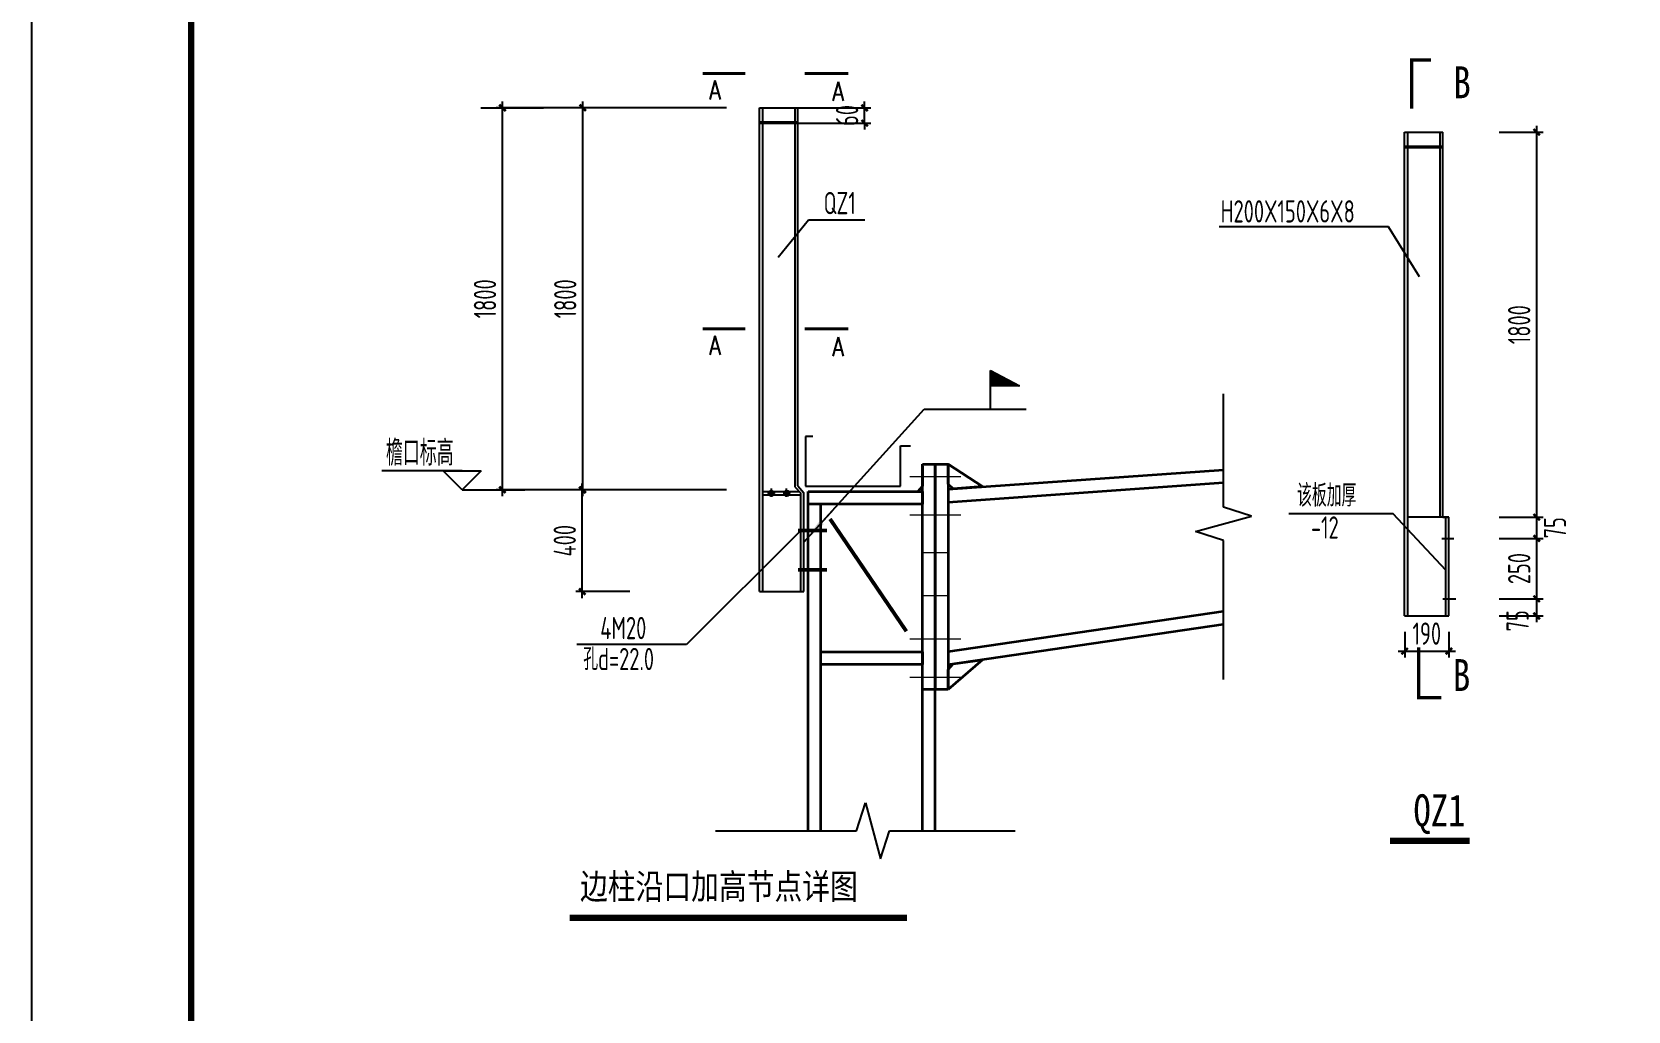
# Model space of a CAD drawing. Extents: x 492302 to 683319, y -252071 to 755100.
# Drawn here: x 493325 to 518402, y -236181 to -220799 of the extents above; entities that cross this region are included whole.
import ezdxf
from ezdxf.enums import TextEntityAlignment as Align

# ---------------------------------------------------------------- set-up
doc = ezdxf.new("R2010")
doc.units = 0
doc.header["$LTSCALE"] = 1000
doc.header["$MEASUREMENT"] = 0
doc.layers.get('Defpoints').update_dxf_attribs({"color": 250})
for name, color, linetype, lineweight in [('10', 7, 'Continuous', 35), ('112', 9, 'Continuous', 18), ('12', 2, 'Continuous', 35), ('15', 3, 'Continuous', 35)]:
    doc.layers.add(name, color=color, linetype=linetype, lineweight=lineweight)
for name, color, linetype in [('3T_WOOD', 21, 'Continuous'), ('OTHER', 7, 'Continuous'), ('PUB_DIM', 171, 'Continuous'), ('PUB_TEXT', 7, 'Continuous'), ('TK', 4, 'Continuous'), ('水平支撑', 4, 'Continuous')]:
    doc.layers.add(name, color=color, linetype=linetype)
doc.styles.add('-宋体', font='', dxfattribs={"width": 0.8})
doc.styles.add('DIM_FONT', font='SIMPLEX', dxfattribs={"width": 0.7, "bigfont": 'GBCBIG'})
doc.styles.add('TSSD_Dimension', font='Tssdeng.shx', dxfattribs={"width": 0.7, "bigfont": 'hztxt.shx'})
doc.styles.add('TSSD_REIN', font='tssdeng.shx', dxfattribs={"width": 0.7, "bigfont": 'tssdchn.shx'})
doc.styles.get('-宋体').set_extended_font_data('SimSun')
doc.dimstyles.new('TSSD_20_100', dxfattribs={"dimtxt": 350, "dimasz": 100, "dimexe": 100, "dimexo": 250, "dimgap": 100, "dimtad": 1, "dimdec": 0, "dimlfac": 0.2, "dimzin": 0, "dimdsep": 46, "dimtxsty": 'TSSD_Dimension', "dimblk": 'ARCHTICK', "dimblk1": 'ARCHTICK', "dimblk2": 'ARCHTICK', "dimcen": 0, "dimdle": 100, "dimclrt": 7, "dimadec": 0, "dimazin": 0, "dimtfac": 1, "dimtdec": 0, "dimtix": 1, "dimtmove": 2, "dimatfit": 3, "dimfxl": 0, "dimtolj": 1, "dimtzin": 0, "dimarcsym": 0})

# ---------------------------------------------------------------- blocks, each defined once
blk = doc.blocks.new('_ArchTick')
at = {"color": 0, "linetype": 'ByBlock', "const_width": 0.4}
blk.add_lwpolyline([(-0.5, -0.5), (0.5, 0.5)], dxfattribs=at)
blk = doc.blocks.new('*D1463')
at = {"layer": 'Defpoints', "color": 0}
for p in [(516129, -222374), (516966, -222374), (516129, -228422)]:
    blk.add_point(p, dxfattribs=at)
at = {"layer": 'PUB_DIM', "color": 0, "lineweight": -2}
for p, q in [((516379, -222374), (517066, -222374)), ((516966, -228522), (516966, -222274)), ((516379, -228422), (517066, -228422))]:
    blk.add_line(p, q, dxfattribs=at)
at = {"layer": 'PUB_DIM', "color": 0, "lineweight": -2, "xscale": 100, "yscale": 100, "zscale": 100}
for p, rotation in [((516966, -222374), 90), ((516966, -228422), 270)]:
    blk.add_blockref('_ArchTick', p, dxfattribs=dict(at, rotation=rotation))
at = {"layer": 'PUB_DIM', "color": 7, "insert": (516691, -225398), "char_height": 350, "attachment_point": 5, "rotation": 90, "style": 'TSSD_Dimension'}
blk.add_mtext('\\A1;1800', dxfattribs=at)
blk = doc.blocks.new('*D1464')
at = {"layer": 'Defpoints', "color": 0}
for p in [(500718, -221992), (502718, -221992), (502718, -227992)]:
    blk.add_point(p, dxfattribs=at)
at = {"layer": 'PUB_DIM', "color": 0, "lineweight": -2}
for p, q in [((500718, -228092), (500718, -221892)), ((502468, -221992), (500618, -221992)), ((502468, -227992), (500618, -227992))]:
    blk.add_line(p, q, dxfattribs=at)
at = {"layer": 'PUB_DIM', "color": 0, "lineweight": -2, "xscale": 100, "yscale": 100, "zscale": 100}
for p, rotation in [((500718, -221992), 90), ((500718, -227992), 270)]:
    blk.add_blockref('_ArchTick', p, dxfattribs=dict(at, rotation=rotation))
at = {"layer": 'PUB_DIM', "color": 7, "insert": (500443, -224992), "char_height": 350, "attachment_point": 5, "rotation": 90, "style": 'TSSD_Dimension'}
blk.add_mtext('\\A1;1800', dxfattribs=at)
blk = doc.blocks.new('*D1465')
at = {"layer": 'Defpoints', "color": 0}
for p in [(501979, -221992), (504485, -221992), (504485, -227992)]:
    blk.add_point(p, dxfattribs=at)
at = {"layer": 'PUB_DIM', "color": 0, "lineweight": -2}
for p, q in [((501979, -228092), (501979, -221892)), ((504235, -221992), (501879, -221992)), ((504235, -227992), (501879, -227992))]:
    blk.add_line(p, q, dxfattribs=at)
at = {"layer": 'PUB_DIM', "color": 0, "lineweight": -2, "xscale": 100, "yscale": 100, "zscale": 100}
for p, rotation in [((501979, -221992), 90), ((501979, -227992), 270)]:
    blk.add_blockref('_ArchTick', p, dxfattribs=dict(at, rotation=rotation))
at = {"layer": 'PUB_DIM', "color": 7, "insert": (501704, -224992), "char_height": 350, "attachment_point": 5, "rotation": 90, "style": 'TSSD_Dimension'}
blk.add_mtext('\\A1;1800', dxfattribs=at)
blk = doc.blocks.new('*D1466')
at = {"layer": 'Defpoints', "color": 0}
for p in [(516129, -229705), (516966, -229705), (516129, -229974)]:
    blk.add_point(p, dxfattribs=at)
at = {"layer": 'PUB_DIM', "color": 0, "lineweight": -2}
for p, q in [((516966, -230074), (516966, -229605)), ((516379, -229705), (517066, -229705)), ((516379, -229974), (517066, -229974))]:
    blk.add_line(p, q, dxfattribs=at)
at = {"layer": 'PUB_DIM', "color": 0, "lineweight": -2, "xscale": 100, "yscale": 100, "zscale": 100}
for p, rotation in [((516966, -229705), 90), ((516966, -229974), 270)]:
    blk.add_blockref('_ArchTick', p, dxfattribs=dict(at, rotation=rotation))
at = {"layer": 'PUB_DIM', "color": 7, "insert": (516666, -230050), "char_height": 350, "attachment_point": 5, "rotation": 90, "style": 'TSSD_Dimension'}
blk.add_mtext('\\A1;75', dxfattribs=at)
blk = doc.blocks.new('*D1467')
at = {"layer": 'Defpoints', "color": 0}
for p in [(501971, -227992), (502971, -227992), (502971, -229592)]:
    blk.add_point(p, dxfattribs=at)
at = {"layer": 'PUB_DIM', "color": 0, "lineweight": -2}
for p, q in [((501971, -229692), (501971, -227892)), ((502721, -227992), (501871, -227992)), ((502721, -229592), (501871, -229592))]:
    blk.add_line(p, q, dxfattribs=at)
at = {"layer": 'PUB_DIM', "color": 0, "lineweight": -2, "xscale": 100, "yscale": 100, "zscale": 100}
for p, rotation in [((501971, -227992), 90), ((501971, -229592), 270)]:
    blk.add_blockref('_ArchTick', p, dxfattribs=dict(at, rotation=rotation))
at = {"layer": 'PUB_DIM', "color": 7, "insert": (501696, -228792), "char_height": 350, "attachment_point": 5, "rotation": 90, "style": 'TSSD_Dimension'}
blk.add_mtext('\\A1;400', dxfattribs=at)
blk = doc.blocks.new('*D1468')
at = {"layer": 'Defpoints', "color": 0}
for p in [(516129, -228755), (516966, -228755), (516129, -229705)]:
    blk.add_point(p, dxfattribs=at)
at = {"layer": 'PUB_DIM', "color": 0, "lineweight": -2}
for p, q in [((516966, -229805), (516966, -228655)), ((516379, -228755), (517066, -228755)), ((516379, -229705), (517066, -229705))]:
    blk.add_line(p, q, dxfattribs=at)
at = {"layer": 'PUB_DIM', "color": 0, "lineweight": -2, "xscale": 100, "yscale": 100, "zscale": 100}
for p, rotation in [((516966, -228755), 90), ((516966, -229705), 270)]:
    blk.add_blockref('_ArchTick', p, dxfattribs=dict(at, rotation=rotation))
at = {"layer": 'PUB_DIM', "color": 7, "insert": (516691, -229230), "char_height": 350, "attachment_point": 5, "rotation": 90, "style": 'TSSD_Dimension'}
blk.add_mtext('\\A1;250', dxfattribs=at)
blk = doc.blocks.new('*D1470')
at = {"layer": 'Defpoints', "color": 0}
for p in [(514891, -229975), (515588, -229974), (515588, -230526)]:
    blk.add_point(p, dxfattribs=at)
at = {"layer": 'PUB_DIM', "color": 0, "lineweight": -2}
for p, q in [((514892, -230225), (514892, -230627)), ((515588, -230224), (515588, -230626)), ((514792, -230527), (515688, -230526))]:
    blk.add_line(p, q, dxfattribs=at)
at = {"layer": 'PUB_DIM', "color": 0, "lineweight": -2, "xscale": 100, "yscale": 100, "zscale": 100}
for p, rotation in [((515588, -230526), 0.06070544370420723), ((514892, -230527), 180.0607054437042)]:
    blk.add_blockref('_ArchTick', p, dxfattribs=dict(at, rotation=rotation))
at = {"layer": 'PUB_DIM', "color": 7, "insert": (515240, -230251), "char_height": 350, "attachment_point": 5, "rotation": 0.0607, "style": 'TSSD_Dimension'}
blk.add_mtext('\\A1;190', dxfattribs=at)
blk = doc.blocks.new('_ARROW')
blk.add_solid([(0, 0), (-1, 0.1), (-1, -0.1)])
blk = doc.blocks.new('*D1376')
at = {"layer": 'Defpoints', "color": 0}
for p in [(516129, -228422), (516966, -228422), (516129, -228755)]:
    blk.add_point(p, dxfattribs=at)
at = {"layer": 'PUB_DIM', "color": 0, "lineweight": -2}
for p, q in [((516379, -228422), (517066, -228422)), ((516966, -228855), (516966, -228322)), ((516379, -228755), (517066, -228755))]:
    blk.add_line(p, q, dxfattribs=at)
at = {"layer": 'PUB_DIM', "color": 0, "lineweight": -2, "xscale": 100, "yscale": 100, "zscale": 100}
for p, rotation in [((516966, -228422), 90), ((516966, -228755), 270)]:
    blk.add_blockref('_ArchTick', p, dxfattribs=dict(at, rotation=rotation))
at = {"layer": 'PUB_DIM', "color": 7, "insert": (517254, -228588), "char_height": 350, "attachment_point": 5, "rotation": 90, "style": 'TSSD_Dimension'}
blk.add_mtext('\\A1;75', dxfattribs=at)
blk = doc.blocks.new('*D1377')
at = {"layer": 'Defpoints', "color": 0}
for p in [(504893, -221992), (506407, -221992), (504893, -222232)]:
    blk.add_point(p, dxfattribs=at)
at = {"layer": 'PUB_DIM', "color": 0, "lineweight": -2}
for p, q in [((506407, -221992), (506407, -221892)), ((505143, -221992), (506507, -221992)), ((506407, -222232), (506407, -221992)), ((505143, -222232), (506507, -222232)), ((506407, -222232), (506407, -222332))]:
    blk.add_line(p, q, dxfattribs=at)
at = {"layer": 'PUB_DIM', "color": 0, "lineweight": -2, "xscale": 100, "yscale": 100, "zscale": 100}
for p, rotation in [((506407, -221992), 270), ((506407, -222232), 90)]:
    blk.add_blockref('_ArchTick', p, dxfattribs=dict(at, rotation=rotation))
at = {"layer": 'PUB_DIM', "color": 7, "insert": (506132, -222112), "char_height": 350, "attachment_point": 5, "rotation": 90, "style": 'TSSD_Dimension'}
blk.add_mtext('\\A1;60', dxfattribs=at)
blk = doc.blocks.new('GeYuanFrame_33718775', base_point=(20.09, 4.53))
at = {"layer": 'TK'}
blk.add_lwpolyline([(20.09, 4.53), (20.09, 598.53), (861.09, 598.53), (861.09, 4.53)], close=True, dxfattribs=at)
at = {"layer": 'TK', "const_width": 1}
blk.add_lwpolyline([(45.09, 588.53), (851.09, 588.53), (851.09, 14.53), (45.09, 14.53)], close=True, dxfattribs=at)

msp = doc.modelspace()

# ---------------------------------------------------------------- hatches: boundary and pattern name
at = {"layer": 'PUB_TEXT'}
h = msp.add_hatch(dxfattribs=at)
h.set_pattern_fill('ANSI31', color=256, scale=1.6, style=0)
h.set_pattern_definition([(45, (436435.61168, -419511.14832), (-0.14142135624, 0.14142135624), [])])
h.paths.add_polyline_path([(508384.4, -226359.1), (508842.5, -226359.1), (508384.4, -226119.1)])

# ---------------------------------------------------------------- linework, layer by layer
at = {"layer": '10'}
for p, q in [((505356.9, -222222.2, 400), (504756.9, -222222.2, 400)), ((505356.9, -222231.7, 400), (504756.9, -222231.7, 400)), ((515491.3, -222604.7, 400), (514891.3, -222604.7, 400)), ((515491.3, -222614.2, 400), (514891.3, -222614.2, 400))]:
    msp.add_line(p, q, dxfattribs=at)
at = {"layer": '112', "color": 2}
for p, q in [((507118, -227784.7, 400), (507918, -227784.7, 400)), ((507118, -228385.4, 400), (507918, -228385.4, 400)), ((507118, -230334.4, 400), (507918, -230334.4, 400)), ((507118, -230936.3, 400), (507918, -230936.3, 400))]:
    msp.add_line(p, q, dxfattribs=at)
at = {"layer": '112', "color": 1}
for p, q in [((507318, -227784.7, 400), (507718, -227784.7, 400)), ((507318, -228385.4, 400), (507718, -228385.4, 400)), ((507318, -228978.2, 400), (507718, -228978.2, 400)), ((507318, -229650.5, 400), (507718, -229650.5, 400)), ((507318, -230334.4, 400), (507718, -230334.4, 400)), ((507318, -230936.3, 400), (507718, -230936.3, 400))]:
    msp.add_line(p, q, dxfattribs=at)
at = {"layer": '12'}
for p, q in [((507318, -231130.4, 400), (507318, -227590.7, 400)), ((507318, -227590.7, 400), (507518, -227590.7, 400)), ((507318, -227622.7, 400), (507318, -227936.7, 400)), ((507518, -231130.4, 400), (507518, -227590.7, 400)), ((507518, -227590.7, 400), (507518, -231130.4, 400)), ((507518, -227590.7, 400), (507718, -227590.7, 400)), ((507718, -227590.7, 400), (507718, -231130.4, 400)), ((507718, -227904.7, 400), (507718, -227590.7, 400)), ((507718, -227590.7, 400), (508260.2, -227941.4, 400)), ((507318, -227936.7, 400), (507238.2, -228023.1, 400)), ((507797.7, -227978.4, 400), (507718, -227904.7, 400)), ((508260.2, -227941.4, 400), (507797.7, -227978.4, 400)), ((505518, -228018.3, 400), (507318, -228016.7, 400)), ((505518, -228219, 400), (505518, -228018.3, 400)), ((507318, -228016.7, 400), (507318, -228217.4, 400)), ((507318, -228217.4, 400), (505518, -228219, 400)), ((505718, -230735.4, 400), (505718, -230535.4, 400)), ((505718, -230535.4, 400), (507318, -230535.4, 400)), ((507318, -230535.4, 400), (507318, -230735.4, 400)), ((508256.8, -230661.6, 400), (507718, -231130.4, 400)), ((507797.2, -230725.4, 400), (508256.8, -230661.6, 400)), ((507318, -230735.4, 400), (505718, -230735.4, 400)), ((507718, -230816.3, 400), (507797.2, -230725.4, 400)), ((507718, -231130.4, 400), (507718, -230816.3, 400)), ((507518, -231130.4, 400), (507318, -231130.4, 400)), ((507718, -231130.4, 400), (507518, -231130.4, 400))]:
    msp.add_line(p, q, dxfattribs=at)
at = {"layer": '15'}
for p, q in [((507718, -227984.7, 400), (512043.8, -227677.7, 400)), ((507718, -228185.4, 400), (512043.8, -227878.3, 400)), ((505518, -233337.9, 400), (505518, -228219, 400)), ((505718, -233337.9, 400), (505718, -228203, 400)), ((507718, -230534.4, 400), (512043.8, -229899.6, 400)), ((507718, -230736.3, 400), (512043.8, -230101.5, 400)), ((507318, -233348.5, 400), (507318, -231130.4, 400)), ((507518, -233348.5, 400), (507518, -231130.4, 400))]:
    msp.add_line(p, q, dxfattribs=at)
at = {"layer": 'OTHER'}
for p, q in [((512043.8, -228266.8), (512043.8, -226485.3)), ((511603.8, -228646.8), (512483.8, -228406.8)), ((512483.8, -228406.8), (512043.8, -228266.8)), ((512043.8, -228786.8), (511603.8, -228646.8)), ((512043.8, -230974.4), (512043.8, -228786.8)), ((506278.7, -233348.5), (506418.7, -232908.5)), ((506418.7, -232908.5), (506658.7, -233788.5)), ((504062.6, -233348.5), (506278.7, -233348.5)), ((506658.7, -233788.5), (506798.7, -233348.5)), ((506798.7, -233348.5), (508771.1, -233348.5))]:
    msp.add_line(p, q, dxfattribs=at)
at = {"layer": 'PUB_DIM'}
for p, q in [((500378.2, -221991.7, 400), (501363.4, -221991.7, 400)), ((500083.6, -227691.7), (498820.8, -227691.7)), ((500083.6, -227991.7), (499783.6, -227691.7)), ((499783.6, -227691.7), (500383.6, -227691.7)), ((500383.6, -227691.7), (500083.6, -227991.7)), ((500083.6, -227991.7), (501068.9, -227991.7)), ((515587.6, -228421.7), (514941.8, -228421.7))]:
    msp.add_line(p, q, dxfattribs=at)
at = {"layer": 'PUB_DIM', "const_width": 50}
for points in [[(503860.2, -221451.9), (504535.6, -221451.9)], [(506153.1, -221451.9), (505467.2, -221451.9)], [(503860.2, -225464.6), (504535.6, -225464.6)], [(506153.1, -225464.6), (505467.2, -225464.6)]]:
    msp.add_lwpolyline(points, dxfattribs=at)
at = {"layer": 'PUB_DIM'}
msp.add_lwpolyline([(505453.2, -228815.5), (505921.5, -228297.9)], dxfattribs=at)
at = {"layer": 'PUB_TEXT'}
for p, q in [((508384.4, -226727.1), (508384.4, -226119.1)), ((508384.4, -226119.1), (508842.5, -226359.1)), ((508842.5, -226359.1), (508384.4, -226359.1)), ((505453.2, -228815.5), (507342.8, -226727.1)), ((507342.8, -226727.1), (508946.6, -226727.1)), ((505402.7, -228631.3), (503610, -230421.7)), ((503610, -230421.7), (501886.7, -230421.7))]:
    msp.add_line(p, q, dxfattribs=at)
at = {"layer": '水平支撑'}
for p, q in [((504756.9, -228001.8), (504756.9, -221991.7)), ((504756.9, -221991.7), (505356.9, -221991.7)), ((504807.4, -227993.8), (504807.4, -221991.7)), ((505314.8, -227951.9), (505314.8, -221991.7)), ((505356.9, -227931.8), (505356.9, -221991.7)), ((514891.3, -228384.3), (514891.3, -222374.2)), ((514891.3, -222374.2), (515491.3, -222374.2)), ((514941.8, -228376.3), (514941.8, -222374.2)), ((515449.2, -228421.7), (515449.2, -222374.2)), ((515491.3, -228421.7), (515491.3, -222374.2)), ((505051.3, -224335.1), (505525.4, -223750.8)), ((505525.4, -223750.8), (506410.3, -223750.8)), ((514639.5, -223862.5), (511975.3, -223862.5)), ((515125.4, -224645.4), (514639.5, -223862.5)), ((505591.4, -227155.7), (505479.3, -227155.7)), ((505479.3, -227155.7), (505479.3, -227935.7)), ((506971.3, -227935.7), (506971.3, -227302.2)), ((506971.3, -227302.2), (507126.5, -227302.2)), ((505356.9, -227931.8), (505453.2, -228039.2)), ((505479.3, -227935.7), (506971.3, -227935.7)), ((504756.9, -229591.7), (504756.9, -228001.8)), ((504807.4, -229591.7), (504807.4, -227993.8)), ((504807.4, -228019.3), (505376.9, -228019.3)), ((504807.4, -228072.3), (505402.7, -228072.3)), ((504893.5, -228046.1), (504989.8, -228046.1)), ((504941.7, -228102.7), (504941.7, -227974.3)), ((505134.1, -228046.1), (505230.4, -228046.1)), ((505182.2, -228102.7), (505182.2, -227974.3)), ((505314.8, -227951.9), (505402.7, -228047.2)), ((505402.7, -229591.7), (505402.7, -228047.2)), ((505453.2, -229591.7), (505453.2, -228039.2)), ((514710.7, -228370.5), (513071.1, -228370.5)), ((515537.1, -229252.2), (514710.7, -228370.5)), ((514891.3, -229974.2), (514891.3, -228384.3)), ((514941.8, -229974.2), (514941.8, -228376.3)), ((515491.3, -228421.7), (515587.6, -228421.7)), ((515537.1, -229974.2), (515537.1, -228421.7)), ((515587.6, -229974.2), (515587.6, -228421.7)), ((504756.9, -229591.7, 400), (505453.2, -229591.7)), ((514891.3, -229974.2, 400), (515587.6, -229974.2))]:
    msp.add_line(p, q, dxfattribs=at)
for points, const_width in [([(515303.1, -221240.4), (515002.8, -221240.4), (515002.8, -222004.6)], 50), ([(505863.6, -228449.7), (507063.3, -230215.4)], 60), ([(505361.1, -228631.3), (505813.8, -228631.3)], 60), ([(505361.1, -229249.9), (505813.8, -229249.9)], 60), ([(515112, -230464.8), (515112, -231256.2), (515467, -231256.2)], 50), ([(514659, -233508.2), (515911.4, -233508.2)], 100), ([(501771.2, -234718.5), (507072.5, -234718.5)], 100)]:
    msp.add_lwpolyline(points, dxfattribs=dict(at, const_width=const_width))
for points in [[(515474.7, -228754.7), (515661.9, -228754.7)], [(515489.1, -229704.6), (515697.9, -229704.6)]]:
    msp.add_lwpolyline(points, dxfattribs=at)
for centre in [(504941.9, -228048.6), (505184.2, -228048.6)]:
    msp.add_circle(centre, 42.3, dxfattribs=at)

# ---------------------------------------------------------------- block references
at = {"layer": '3T_WOOD', "xscale": 100, "yscale": 100, "zscale": 100}
msp.add_blockref('GeYuanFrame_33718775', (493324.9, -252071.2), dxfattribs=at)
at = {"layer": 'PUB_DIM', "xscale": 420.0000000002464, "yscale": 420, "zscale": 420.0000000002464, "rotation": 227.859785778621}
msp.add_blockref('_ARROW', (505453.2, -228815.5), dxfattribs=at)

# ---------------------------------------------------------------- texts
at = {"layer": 'PUB_DIM'}
for s, height, style, width, p in [('A', 300, 'DIM_FONT', 0.8, (504055.4, -221711.3)), ('A', 300, 'DIM_FONT', 0.8, (505989.2, -221732.2)), ('A', 300, 'DIM_FONT', 0.8, (504055.4, -225723.9)), ('A', 300, 'DIM_FONT', 0.8, (505989.2, -225744.8)), ('檐口标高', 400, 'TSSD_REIN', 0.7, (499418.5, -227391.7))]:
    msp.add_text(s, height=height, dxfattribs=dict(at, style=style, width=width)).set_placement(p, align=Align.MIDDLE)
at = {"layer": 'PUB_TEXT'}
for s, height, style, width, p in [('B', 500, '-宋体', 0.8, (515658.1, -221840.8)), ('QZ1', 350, 'TSSD_REIN', 0.7, (505762.4, -223662.9)), ('H200X150X6X8', 350, 'TSSD_REIN', 0.7, (512000.9, -223793.1)), ('该板加厚', 350, 'TSSD_REIN', 0.7, (513201.8, -228256.8)), ('-12', 350, 'TSSD_REIN', 0.7, (513419.9, -228759.2)), ('4M20', 350, 'TSSD_REIN', 0.7, (502254, -230338.8)), ('孔d=22.0', 350, 'TSSD_REIN', 0.7, (501986.5, -230825.6)), ('B', 500, '-宋体', 0.8, (515650.1, -231152.4)), ('QZ1', 500, '-宋体', 0.8, (515030, -233276.4)), ('边柱沿口加高节点详图', 400, '-宋体', 0.8, (501935.6, -234422.9))]:
    msp.add_text(s, height=height, dxfattribs=dict(at, style=style, width=width)).set_placement(p)

# ---------------------------------------------------------------- dimensions: what is measured, and where the dimension line sits
at = {"layer": 'PUB_DIM'}
for p1, p2, distance, text, picture, middle in [((502717.8, -227991.7), (502717.8, -221991.7), 2000, '1800', '*D1464', (500442.8, -224991.7)), ((504484.8, -227991.7), (504484.8, -221991.7), 2506.3, '1800', '*D1465', (501703.5, -224991.7)), ((504892.5, -222231.7), (504892.5, -221991.7), -1514, '60', '*D1377', (506131.5, -222111.7)), ((516128.9, -228421.7), (516128.9, -222374.2), -837, '1800', '*D1463', (516690.8, -225397.9)), ((502971.4, -229591.7), (502971.4, -227991.7), 1000, '400', '*D1467', (501696.4, -228791.7)), ((516128.9, -229704.6), (516128.9, -228754.7), -837, '250', '*D1468', (516690.8, -229229.7)), ((514891.3, -229974.9), (515587.6, -229974.2), -551.7, '190', '*D1470', (515239.7, -230251.2))]:
    dim = msp.add_aligned_dim(p1=p1, p2=p2, distance=distance, text=text, dimstyle='TSSD_20_100', dxfattribs=at)
    dim.commit()
    dim.dimension.update_dxf_attribs({"geometry": picture, "text_midpoint": middle})
for base, p1, p2, picture, middle in [((516965.8, -228421.7), (516128.9, -228754.7), (516128.9, -228421.7), '*D1376', (517253.8, -228588.2)), ((516965.8, -229704.6), (516128.9, -229974.2), (516128.9, -229704.6), '*D1466', (516665.8, -230049.6))]:
    dim = msp.add_linear_dim(base=base, p1=p1, p2=p2, angle=90, text='75', dimstyle='TSSD_20_100', dxfattribs=at)
    dim.commit()
    dim.dimension.update_dxf_attribs({"geometry": picture, "text_midpoint": middle, "dimtype": 161})

doc.saveas('drawing.dxf')
